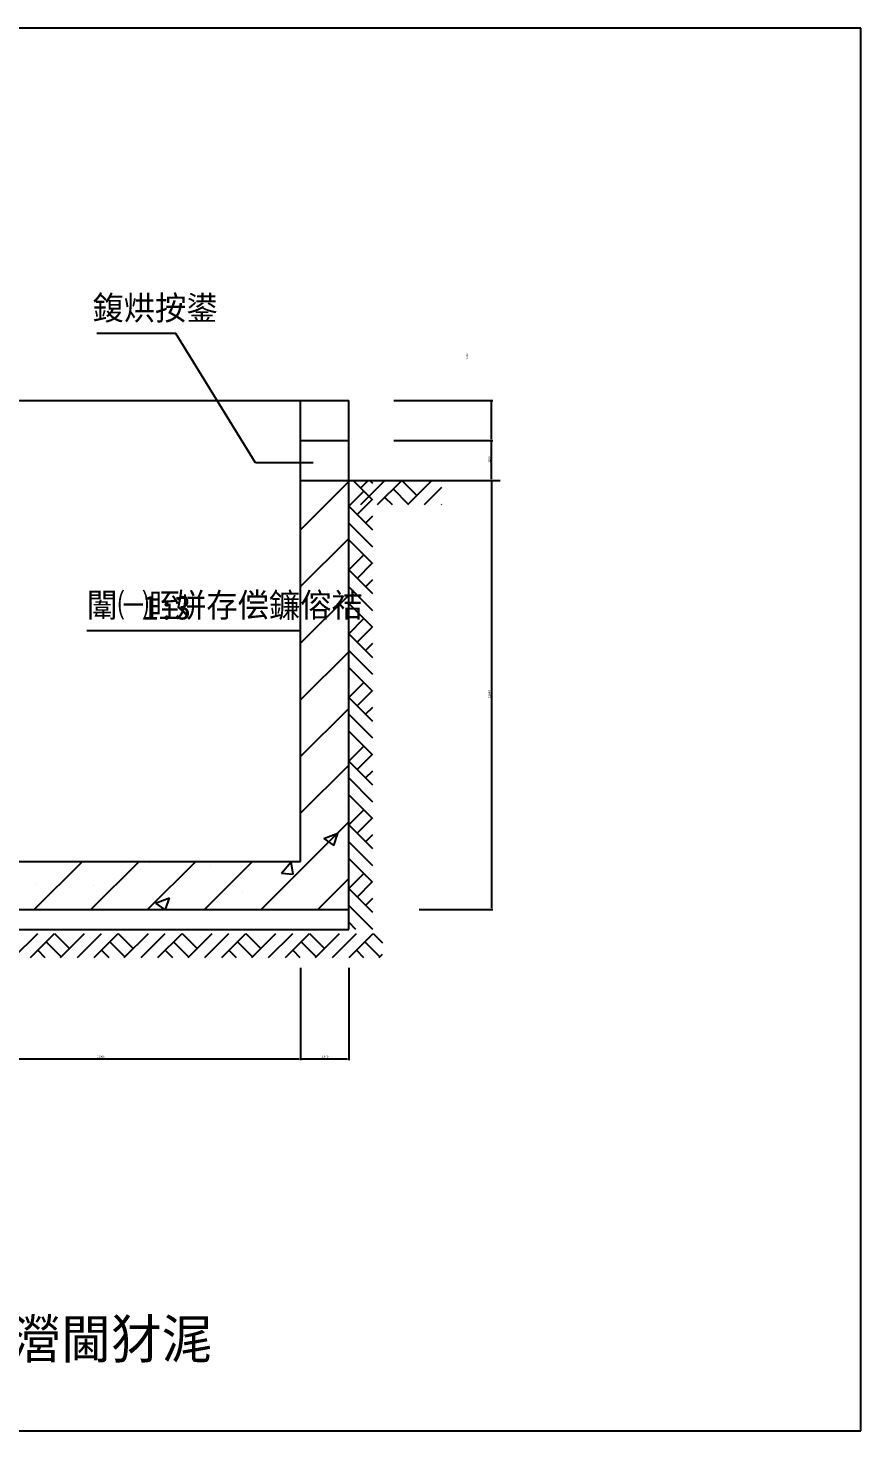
# Model space of a CAD drawing. Header units: metres. Extents: x 0 to 594, y 0 to 420.
# Drawn here: x 344.7 to 594, y 0 to 420 of the extents above; entities that cross this region are included whole.
import ezdxf

# ---------------------------------------------------------------- set-up
doc = ezdxf.new("R2010")
doc.units = ezdxf.units.M
doc.layers.add(' ', color=7, linetype='Continuous')

msp = doc.modelspace()

# ---------------------------------------------------------------- linework, layer by layer
at = {"layer": ' '}
for p, q in [((388.93, 328.56), (365.25, 328.56)), ((412.8, 289.85), (388.93, 328.56)), ((430.09, 289.85), (412.8, 289.85)), ((447.89, 278.65), (442.01, 284.53)), ((444.31, 277.33), (451.51, 284.53)), ((444.31, 282.37), (446.47, 284.53)), ((447.89, 283.69), (447.05, 284.53)), ((449.35, 277.33), (456.55, 284.53)), ((454.03, 282.01), (458.53, 277.51)), ((456.55, 284.53), (461.05, 280.03)), ((458.35, 277.33), (465.55, 284.53)), ((463.39, 277.33), (468.58, 282.53)), ((440.69, 276.85), (445.19, 281.35)), ((443.21, 274.33), (447.71, 278.83)), ((451.51, 279.49), (453.67, 277.33)), ((468.43, 277.33), (468.58, 277.49)), ((447.89, 269.65), (440.69, 276.85)), ((445.73, 271.81), (447.89, 273.97)), ((447.89, 264.61), (440.69, 271.81)), ((447.89, 259.57), (440.69, 266.77)), ((440.69, 257.77), (445.19, 262.27)), ((447.89, 250.57), (440.69, 257.77)), ((443.21, 255.25), (447.71, 259.75)), ((447.89, 245.53), (440.69, 252.73)), ((445.73, 252.73), (447.89, 254.89)), ((447.89, 240.49), (440.69, 247.69)), ((426.29, 239.53), (362.3, 239.53)), ((440.69, 238.69), (445.19, 243.19)), ((443.21, 236.17), (447.71, 240.67)), ((447.89, 231.49), (440.69, 238.69)), ((445.73, 233.65), (447.89, 235.81)), ((447.89, 226.45), (440.69, 233.65)), ((447.89, 221.41), (440.69, 228.61)), ((440.69, 219.61), (445.19, 224.11)), ((447.89, 212.41), (440.69, 219.61)), ((443.21, 217.09), (447.71, 221.59)), ((447.89, 207.37), (440.69, 214.57)), ((445.73, 214.57), (447.89, 216.73)), ((447.89, 202.33), (440.69, 209.53)), ((440.69, 200.53), (445.19, 205.03)), ((443.21, 198.01), (447.71, 202.51)), ((447.89, 193.33), (440.69, 200.53)), ((445.73, 195.49), (447.89, 197.65)), ((447.89, 188.29), (440.69, 195.49)), ((447.89, 183.25), (440.69, 190.45)), ((440.69, 181.45), (445.19, 185.95)), ((447.89, 174.25), (440.69, 181.45)), ((443.21, 178.93), (447.71, 183.43)), ((447.89, 169.21), (440.69, 176.41)), ((445.73, 176.41), (447.89, 178.57)), ((447.89, 164.17), (440.69, 171.37)), ((440.69, 162.37), (445.19, 166.87)), ((443.21, 159.85), (447.71, 164.35)), ((447.89, 155.17), (440.69, 162.37)), ((447.89, 150.13), (440.69, 157.33)), ((445.73, 157.33), (447.89, 159.49)), ((442.85, 150.13), (440.69, 152.29)), ((340.4, 141.77), (347.6, 148.97)), ((345.44, 141.77), (352.64, 148.97)), ((352.64, 148.97), (357.14, 144.47)), ((354.44, 141.77), (361.64, 148.97)), ((359.48, 141.77), (366.68, 148.97)), ((364.52, 141.77), (371.72, 148.97)), ((371.72, 148.97), (376.22, 144.47)), ((373.52, 141.77), (380.72, 148.97)), ((378.56, 141.77), (385.76, 148.97)), ((383.6, 141.77), (390.8, 148.97)), ((390.8, 148.97), (395.3, 144.47)), ((392.6, 141.77), (399.8, 148.97)), ((397.64, 141.77), (404.84, 148.97)), ((402.68, 141.77), (409.88, 148.97)), ((409.88, 148.97), (414.38, 144.47)), ((411.68, 141.77), (418.88, 148.97)), ((416.72, 141.77), (423.92, 148.97)), ((421.76, 141.77), (428.96, 148.97)), ((428.96, 148.97), (433.46, 144.47)), ((430.76, 141.77), (437.96, 148.97)), ((435.8, 141.77), (443, 148.97)), ((440.84, 141.77), (448.04, 148.97)), ((448.04, 148.97), (450.84, 146.18)), ((347.6, 143.93), (349.76, 141.77)), ((350.12, 146.45), (354.62, 141.95)), ((366.68, 143.93), (368.84, 141.77)), ((369.2, 146.45), (373.7, 141.95)), ((385.76, 143.93), (387.92, 141.77)), ((388.28, 146.45), (392.78, 141.95)), ((404.84, 143.93), (407, 141.77)), ((407.36, 146.45), (411.86, 141.95)), ((423.92, 143.93), (426.08, 141.77)), ((426.44, 146.45), (430.94, 141.95)), ((443, 143.93), (445.16, 141.77)), ((445.52, 146.45), (450.02, 141.95)), ((449.84, 141.77), (450.84, 142.77))]:
    msp.add_line(p, q, dxfattribs=at)
for p, q in [((594, 420), (0, 420)), ((594, 0), (594, 420)), ((171.89, 308.53), (426.29, 308.53)), ((426.29, 308.53), (440.69, 308.53)), ((426.29, 170.53), (426.29, 308.53)), ((440.69, 156.13), (440.69, 308.53)), ((454.15, 308.53), (483.84, 308.53)), ((483.44, 296.93), (483.44, 308.13)), ((426.29, 296.53), (440.69, 296.53)), ((454.15, 296.53), (483.84, 296.53)), ((454.15, 296.53), (483.84, 296.53)), ((483.44, 284.93), (483.44, 296.13)), ((426.29, 284.53), (440.69, 284.53)), ((426.29, 269.8), (440.69, 284.2)), ((440.69, 284.53), (486, 284.53)), ((461.78, 284.53), (483.84, 284.53)), ((461.78, 284.53), (483.84, 284.53)), ((483.44, 284.13), (483.44, 156.53)), ((427.29, 271.68), (427.29, 271.68)), ((426.29, 252.83), (440.69, 267.23)), ((437.13, 252.2), (437.13, 252.2)), ((426.29, 235.86), (440.69, 250.26)), ((434.23, 251.01), (434.23, 251.01)), ((434.4, 251.34), (434.4, 251.34)), ((426.29, 218.89), (440.69, 233.29)), ((426.29, 201.92), (440.69, 216.32)), ((440.69, 216.08), (440.69, 216.08)), ((440.56, 208.67), (440.56, 208.67)), ((426.29, 184.95), (440.69, 199.35)), ((439.96, 196.11), (439.96, 196.11)), ((439.79, 186.98), (439.79, 186.98)), ((414.45, 156.13), (440.69, 182.38)), ((433.22, 177.32), (437.43, 178.93)), ((433.22, 177.32), (436.21, 175.3)), ((436.21, 175.3), (437.43, 178.93)), ((434.23, 175.37), (434.23, 175.37)), ((439.23, 176.14), (439.23, 176.14)), ((171.89, 170.53), (426.29, 170.53)), ((346.56, 156.13), (360.96, 170.53)), ((363.53, 156.13), (377.93, 170.53)), ((378.12, 168.07), (378.12, 168.07)), ((379.88, 170.53), (381.08, 170.43)), ((380.51, 156.13), (394.91, 170.53)), ((381.08, 170.43), (381.06, 170.53)), ((397.48, 156.13), (411.88, 170.53)), ((399.23, 169.36), (399.23, 169.36)), ((420.53, 166.98), (423.42, 170.42)), ((424.11, 166.66), (423.42, 170.42)), ((420.53, 166.98), (424.11, 166.66)), ((431.42, 156.13), (440.69, 165.41)), ((346.96, 163.57), (346.96, 163.57)), ((364.24, 163.35), (364.24, 163.35)), ((369.54, 161.89), (369.54, 161.89)), ((401.57, 160.54), (401.57, 160.54)), ((408.99, 161.34), (408.99, 161.34)), ((424.01, 163.32), (424.01, 163.32)), ((157.49, 156.13), (440.69, 156.13)), ((371.09, 156.35), (371.09, 156.35)), ((382.81, 157.96), (387.01, 159.58)), ((382.81, 157.96), (385.53, 156.13)), ((385.86, 156.13), (387.01, 159.58)), ((433.6, 159.19), (433.6, 159.19)), ((438.5, 156.16), (438.5, 156.16)), ((440.69, 150.13), (440.69, 156.13)), ((461.78, 156.13), (483.84, 156.13)), ((157.49, 150.13), (440.69, 150.13)), ((426.29, 138.65), (426.29, 111.04)), ((426.29, 138.65), (426.29, 111.04)), ((440.69, 138.65), (440.69, 111.04)), ((306.69, 111.44), (425.89, 111.44)), ((426.69, 111.44), (440.29, 111.44)), ((0, 0), (594, 0))]:
    msp.add_line(p, q)

# ---------------------------------------------------------------- texts
for s, height, p in [('鍑烘按鍙', 7.2, (364.01, 332.61)), ('闈㈠眰', 7.2, (362.19, 243.64)), ('1:3', 7.2, (378.84, 242.92)), ('姘存偿鐮傛祮', 7.2, (388.73, 243.64)), ('12000', 0.6, (365.3, 111.75)), ('1440', 0.6, (432.73, 111.75)), ('娌夋穩姹犳瀯閫犲浘', 11.6, (264.06, 21.74))]:
    msp.add_text(s, height=height, dxfattribs=at).set_placement(p)
for s, p in [('1200', (476.44, 320.76)), ('1200', (483.04, 289.85)), ('12840', (483.04, 219.43))]:
    msp.add_text(s, height=0.6, rotation=90, dxfattribs=at).set_placement(p)

doc.saveas('drawing.dxf')
